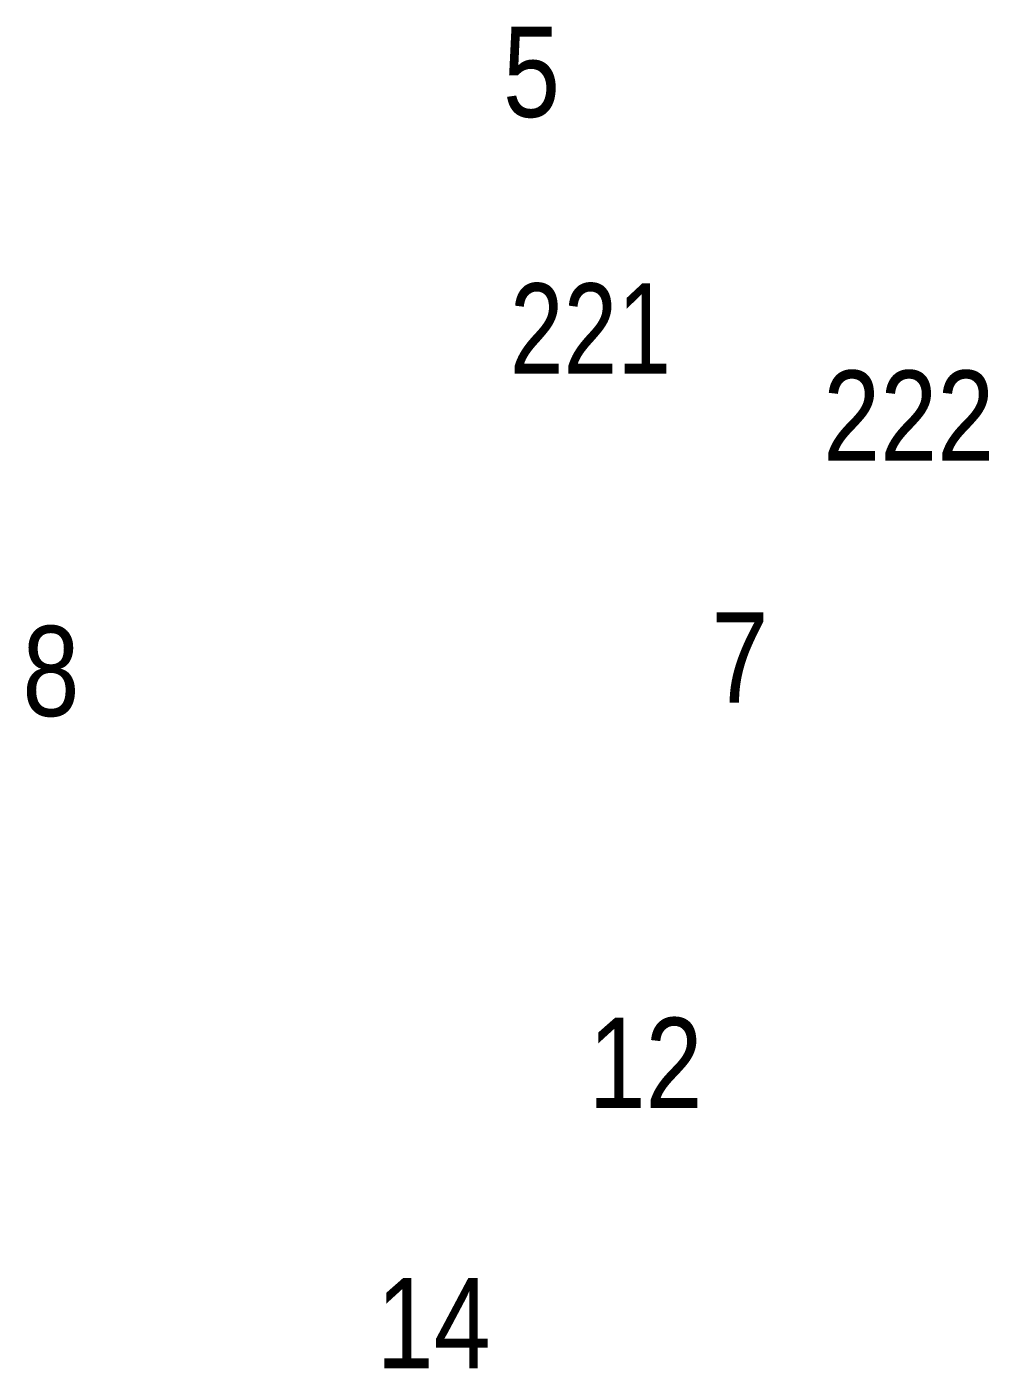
# Model space of a CAD drawing. Header units: metres. Extents: x 546493 to 550393, y 1834828 to 1841237.
# Drawn here: x 548565.6 to 548778.9, y 1840386.8 to 1840684.3 of the extents above; entities that cross this region are included whole.
import ezdxf
from ezdxf.enums import TextEntityAlignment as Align

# ---------------------------------------------------------------- set-up
doc = ezdxf.new("R2010")
doc.units = ezdxf.units.M
doc.layers.add('13', color=7, linetype='Continuous')

msp = doc.modelspace()

# ---------------------------------------------------------------- texts
at = {"layer": '13'}
for s, width, p in [('5', 0.85, (548677.445, 1840664.28)), ('221', 0.8, (548690.51, 1840607.38)), ('222', 0.85, (548761.08, 1840588.05)), ('7', 0.85, (548723.635, 1840534.4)), ('8', 0.85, (548570.905, 1840531.42)), ('12', 0.85, (548702.725, 1840444.51)), ('14', 0.85, (548655.755, 1840386.8))]:
    msp.add_text(s, height=20, dxfattribs=dict(at, width=width)).set_placement(p, align=Align.CENTER)

doc.saveas('drawing.dxf')
